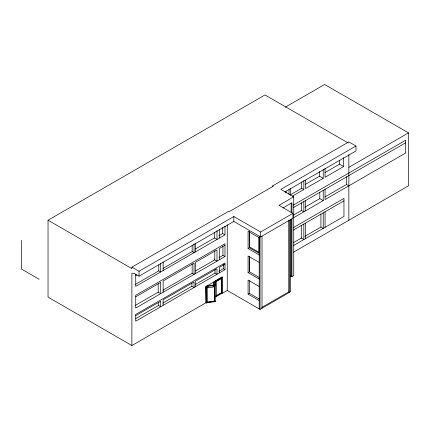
<?xml version="1.0" encoding="UTF-8"?>
<svg xmlns="http://www.w3.org/2000/svg" width="430" height="430" viewBox="0 0 430 430"><rect width="100%" height="100%" fill="white"/><g stroke="black" fill="none" stroke-linecap="round" stroke-linejoin="round"><path stroke-width="0.64" d="M222.439 277.017L205.975 286.525L205.975 302.747L131.881 345.526L48.036 297.119L48.036 220.214L265.009 94.944L348.273 143.018M285.278 107.21L324.655 84.474L408.5 132.881L408.5 185.819L293.647 252.13M48.036 220.214L131.881 268.621L131.881 267.154L228.626 211.297L229.228 211.646L273.329 186.179L272.727 185.835L272.727 186.814M272.727 185.835L348.854 141.884L355.992 146.006L355.992 150.925L284.859 191.99M131.881 267.154L139.019 271.276L233.829 216.537L260.612 232.001L292.889 213.366L292.889 218.279L260.612 236.914L233.829 221.45L139.019 276.189L134.181 273.399L131.881 273.2L131.881 345.526M355.992 146.006L280.86 189.383L293.738 196.822L293.738 275.56L291.938 276.603L291.164 276.157L291.164 219.112M135.73 275.646L136.891 274.98M325.042 172.554L339.571 164.163L343.667 166.528L343.667 157.525M305.23 184.448L319.538 176.187L323.236 178.326L323.236 169.318M195.354 248.997L214.436 237.978L217 239.456L217 230.738M218.827 235.807L222.729 233.56L224.976 234.855L224.976 226.137M290.196 194.898L301.666 188.275L303.833 189.528L303.833 180.525M135.568 284.278L158.783 270.873L160.686 271.975L160.686 263.251M162.97 268.454L192.162 251.604L194.064 252.7L194.064 243.982M224.976 234.855L135.73 286.38L135.73 274.103M292.362 196.15L303.833 189.528M323.236 178.326L305.499 188.566L305.499 180.202M343.667 166.528L325.069 177.268L325.069 168.264M293.738 196.822L278.984 205.336L292.889 213.366M348.854 167.318L408.5 132.881M282.924 207.98L291.938 202.777L291.938 212.845M293.255 205.131L405.673 140.228L405.673 153.021L325.069 199.558L325.069 189.297M135.73 296.813L160.686 282.402L160.686 293.652L158.175 292.201L135.536 305.273M224.976 245.288L219.407 248.502L219.407 259.752M293.513 207.518L405.673 142.76M304.924 207.217L319.802 198.628L323.236 200.611L323.236 190.356M195.698 270.873L214.78 259.86L217 261.139L217 249.889L195.607 262.241L195.607 273.491M219.042 257.613L222.939 255.361L224.976 256.538L224.976 243.745L135.73 295.27L135.73 308.063L224.976 256.538M162.97 290.137L192.162 273.281L194.064 274.383L194.064 263.133L163.153 280.978L163.153 292.228M293.48 215.107L301.505 210.474L303.833 211.818L303.833 201.557M325.037 196.859L346.499 184.465L348.854 185.825M293.513 217.779L323.236 200.611M259.215 237.693L248.083 231.265L248.083 248.545L249.459 247.75L249.459 231.802M135.73 315.642L160.686 301.231L160.686 306.773L158.439 305.477L135.805 318.544M224.976 264.117L219.407 267.331L219.407 272.873M293.346 227.62L343.962 198.397L343.962 216.408L293.513 245.541M162.701 303.107L191.898 286.251L194.064 287.503L194.064 281.962L163.153 299.807L163.153 305.348M195.36 284.466L215.016 273.114L217 274.259L217 268.718L195.607 281.069L195.607 286.611M218.854 271.265L223.31 268.696L224.976 269.658L224.976 262.913L135.73 314.438L135.73 321.183L224.976 269.658M293.513 230.007L343.962 200.88M215.14 284.87L215.14 280.989L222.1 276.968L222.659 277.296L222.659 292.825L215.704 296.84M215.14 280.989L215.704 281.311L222.659 277.296M218.171 280.086L215.941 281.37L216.279 281.564L221.848 278.35L221.848 292.857L216.279 296.077L215.941 295.883L221.509 292.663L221.848 292.857M293.265 242.746L301.296 238.112L303.833 239.58L303.833 224.051M304.918 236.296L320.936 227.045L323.236 228.373L323.236 212.845M259.215 262.44L248.083 256.011L248.083 272.593L249.459 271.798L249.459 256.543M222.439 293.238L227.25 290.465L260.037 309.396L290.621 291.696L290.621 219.354M259.215 300.586L248.083 294.158L249.459 293.362L249.459 280.639M290.18 276.27L291.325 275.608M261.773 307.445L288.74 291.873L289.557 292.346L289.557 220.225M206.217 286.665L215.72 285.192L215.516 284.751L206.008 286.219L206.217 302.994L215.72 301.521L215.704 281.311M208.147 287.466L206.878 287.665L207.002 302.44L214.613 301.263L214.489 286.488L214.613 301.263M212.587 286.778L213.855 286.584M214.613 286.751L207.002 287.928L207.002 302.44M206.878 302.172L214.489 300.995M249.54 246.884L259.107 252.405M248.083 248.545L259.215 254.974M259.478 277.581L249.346 271.733L249.346 256.484M248.083 272.593L259.215 279.016M259.215 286.52L248.083 280.091L248.083 294.158M249.459 293.362L259.44 299.129M222.1 292.497L222.659 292.825M39.178 279.28L21.5 269.072L21.5 240.375M215.516 301.081L215.72 301.521M206.217 302.994L206.008 286.875M348.854 154.617L348.854 220.257M346.499 176.773L346.499 184.465M339.571 160.304L339.571 164.163M325.069 211.786L325.069 227.32M320.936 214.108L320.936 227.045M319.802 192.215L319.802 198.628M319.538 171.688L319.538 176.187M305.499 200.595L305.499 210.856M305.499 223.084L305.499 238.618M301.666 181.847L301.666 188.275M301.505 202.777L301.505 210.474M301.296 225.169L301.296 238.112M291.938 218.881L291.938 276.603M291.164 203.003L291.164 212.399M290.642 188.141L290.642 195.215M289.041 189.705L289.041 194.854M288.74 220.203L288.767 291.889M285.971 191.151L285.971 193.081M262.021 236.124L262.021 308.251M260.612 232.001L260.612 236.914M260.037 236.382L260.037 309.396M259.215 235.936L259.215 308.923M258.876 237.236L258.876 253.189L249.346 247.691L249.346 231.738M233.829 216.537L233.829 221.45M227.25 224.836L227.25 290.465M223.31 264.385L223.31 268.696M222.939 246.1L222.939 255.361M222.729 227.518L222.729 233.56M221.509 278.156L221.509 292.663M219.407 229.351L219.407 238.07M216.279 281.564L216.279 296.077M215.194 281.204L215.194 285.095M215.016 269.422L215.016 273.114M214.78 250.593L214.78 259.86M214.436 232.608L214.436 237.978M214.204 281.774L214.204 285.02M213.307 281.903L213.307 285.149M195.607 243.09L195.607 251.813M192.162 245.568L192.162 251.604M192.162 264.02L192.162 273.281M191.898 283.171L191.898 286.251M163.153 261.827L163.153 270.545M158.783 264.837L158.783 270.873M158.439 302.397L158.439 305.477M158.175 283.601L158.175 292.201M139.019 271.276L139.019 276.189"/></g></svg>
